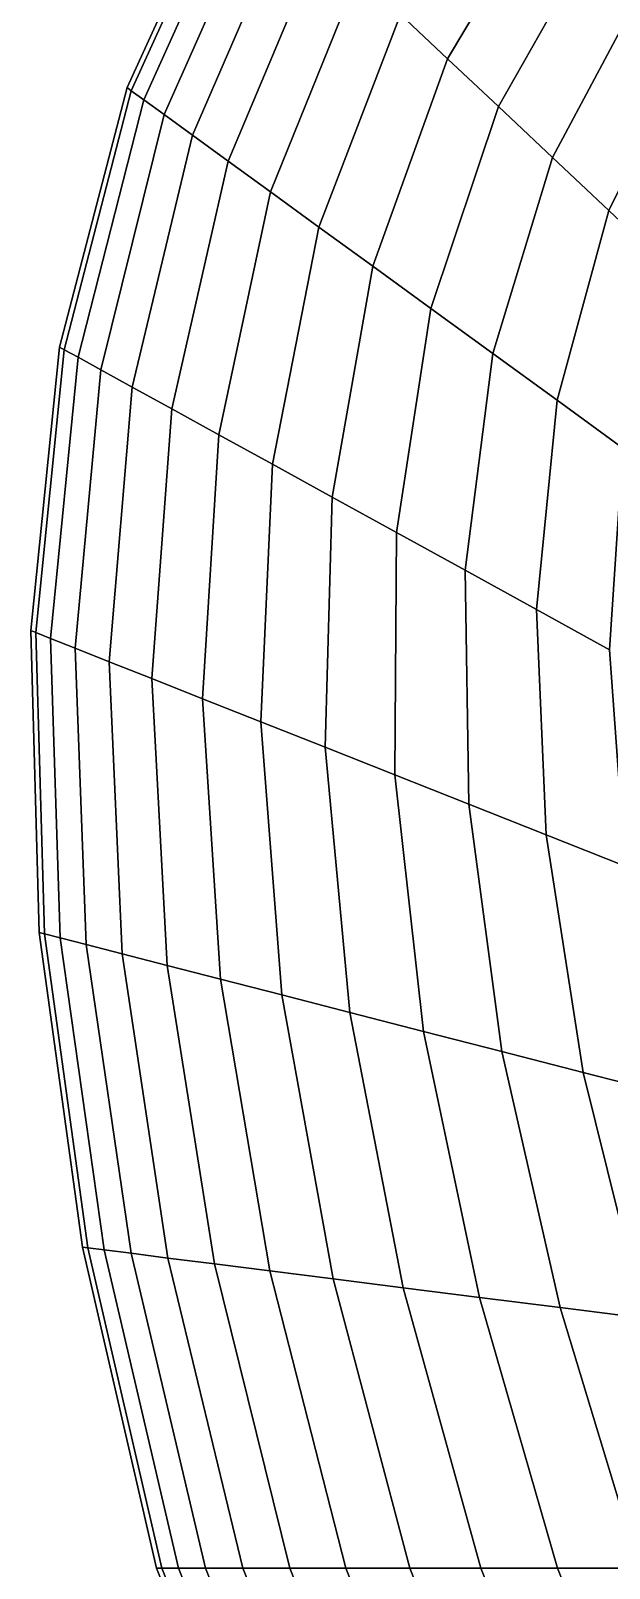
# Model space of a CAD drawing. Extents: x -13.1 to 9.8, y -16 to 20.1.
# Drawn here: x -13.08 to -8.11, y 0 to 13.2 of the extents above; entities that cross this region are included whole.
import ezdxf

# ---------------------------------------------------------------- set-up
doc = ezdxf.new("R2010")
doc.units = 0
doc.header["$MEASUREMENT"] = 0

msp = doc.modelspace()

# ---------------------------------------------------------------- linework, layer by layer
for points in [[(-8.91463, 14.9189, 4.06434), (-9.90399, 13.3343, 4.20541), (-9.49977, 12.9547, 4.60829), (-8.57302, 14.506, 4.4537)], [(-8.57302, 14.506, -4.4537), (-9.49977, 12.9547, -4.60829), (-9.90399, 13.3343, -4.20541), (-8.91463, 14.9189, -4.06434)], [(-11.3466, 14.689), (-12.2524, 12.7068), (-12.2165, 12.6807, 0.704126), (-11.3152, 14.6595, 0.684061)], [(-11.3152, 14.6595, -0.684061), (-12.2165, 12.6807, -0.704126), (-12.2524, 12.7068), (-11.3466, 14.689)], [(-11.3152, 14.6595, 0.684061), (-12.2165, 12.6807, 0.704126), (-12.1096, 12.603, 1.39715), (-11.2216, 14.5716, 1.35733)], [(-11.2216, 14.5716, -1.35733), (-12.1096, 12.603, -1.39715), (-12.2165, 12.6807, -0.704126), (-11.3152, 14.6595, -0.684061)], [(-11.2216, 14.5716, 1.35733), (-12.1096, 12.603, 1.39715), (-11.9332, 12.4749, 2.06814), (-11.0672, 14.4266, 2.0092)], [(-11.0672, 14.4266, -2.0092), (-11.9332, 12.4749, -2.06814), (-12.1096, 12.603, -1.39715), (-11.2216, 14.5716, -1.35733)], [(-11.0672, 14.4266, 2.0092), (-11.9332, 12.4749, 2.06814), (-11.6902, 12.2983, 2.70651), (-10.8544, 14.2268, 2.62938)], [(-10.8544, 14.2268, -2.62938), (-11.6902, 12.2983, -2.70651), (-11.9332, 12.4749, -2.06814), (-11.0672, 14.4266, -2.0092)], [(-8.57302, 14.506, 4.4537), (-9.49977, 12.9547, 4.60829), (-9.06193, 12.5436, 4.93849), (-8.20301, 14.0587, 4.77283)], [(-8.20301, 14.0587, -4.77283), (-9.06193, 12.5436, -4.93849), (-9.49977, 12.9547, -4.60829), (-8.57302, 14.506, -4.4537)], [(-10.8544, 14.2268, 2.62938), (-11.6902, 12.2983, 2.70651), (-11.3843, 12.0761, 3.3022), (-10.5867, 13.9754, 3.2081)], [(-10.5867, 13.9754, -3.2081), (-11.3843, 12.0761, -3.3022), (-11.6902, 12.2983, -2.70651), (-10.8544, 14.2268, -2.62938)], [(-8.20301, 14.0587, 4.77283), (-9.06193, 12.5436, 4.93849), (-8.59737, 12.1073, 5.19081), (-7.81042, 13.5842, 5.01668)], [(-7.81042, 13.5842, -5.01668), (-8.59737, 12.1073, -5.19081), (-9.06193, 12.5436, -4.93849), (-8.20301, 14.0587, -4.77283)], [(-10.5867, 13.9754, 3.2081), (-11.3843, 12.0761, 3.3022), (-11.0205, 11.8118, 3.84581), (-10.2682, 13.6763, 3.73622)], [(-10.2682, 13.6763, -3.73622), (-11.0205, 11.8118, -3.84581), (-11.3843, 12.0761, -3.3022), (-10.5867, 13.9754, -3.2081)], [(-10.2682, 13.6763, 3.73622), (-11.0205, 11.8118, 3.84581), (-10.6044, 11.5095, 4.32877), (-9.90399, 13.3343, 4.20541)], [(-9.90399, 13.3343, -4.20541), (-10.6044, 11.5095, -4.32877), (-11.0205, 11.8118, -3.84581), (-10.2682, 13.6763, -3.73622)], [(-7.81042, 13.5842, 5.01668), (-8.59737, 12.1073, 5.19081), (-8.11342, 11.6529, 5.36126), (-7.40144, 13.0898, 5.18142)], [(-7.40144, 13.0898, -5.18142), (-8.11342, 11.6529, -5.36126), (-8.59737, 12.1073, -5.19081), (-7.81042, 13.5842, -5.01668)], [(-9.90399, 13.3343, 4.20541), (-10.6044, 11.5095, 4.32877), (-10.1426, 11.174, 4.74346), (-9.49977, 12.9547, 4.60829)], [(-9.49977, 12.9547, -4.60829), (-10.1426, 11.174, -4.74346), (-10.6044, 11.5095, -4.32877), (-9.90399, 13.3343, -4.20541)], [(-7.40144, 13.0898, 5.18142), (-8.11342, 11.6529, 5.36126), (-7.61771, 11.1874, 5.44717), (-6.98253, 12.5834, 5.26444)], [(-6.98253, 12.5834, -5.26444), (-7.61771, 11.1874, -5.44717), (-8.11342, 11.6529, -5.36126), (-7.40144, 13.0898, -5.18142)], [(-9.49977, 12.9547, 4.60829), (-10.1426, 11.174, 4.74346), (-9.64247, 10.8106, 5.08335), (-9.06193, 12.5436, 4.93849)], [(-9.06193, 12.5436, -4.93849), (-9.64247, 10.8106, -5.08335), (-10.1426, 11.174, -4.74346), (-9.49977, 12.9547, -4.60829)], [(-12.2524, 12.7068), (-12.8319, 10.4794), (-12.7921, 10.4575, 0.720994), (-12.2165, 12.6807, 0.704126)], [(-12.2165, 12.6807, -0.704126), (-12.7921, 10.4575, -0.720994), (-12.8319, 10.4794), (-12.2524, 12.7068)], [(-12.2165, 12.6807, 0.704126), (-12.7921, 10.4575, 0.720994), (-12.6735, 10.3923, 1.43062), (-12.1096, 12.603, 1.39715)], [(-12.1096, 12.603, -1.39715), (-12.6735, 10.3923, -1.43062), (-12.7921, 10.4575, -0.720994), (-12.2165, 12.6807, -0.704126)], [(-12.1096, 12.603, 1.39715), (-12.6735, 10.3923, 1.43062), (-12.4779, 10.2848, 2.11768), (-11.9332, 12.4749, 2.06814)], [(-11.9332, 12.4749, -2.06814), (-12.4779, 10.2848, -2.11768), (-12.6735, 10.3923, -1.43062), (-12.1096, 12.603, -1.39715)], [(-9.06193, 12.5436, 4.93849), (-9.64247, 10.8106, 5.08335), (-9.11178, 10.425, 5.34307), (-8.59737, 12.1073, 5.19081)], [(-8.59737, 12.1073, -5.19081), (-9.11178, 10.425, -5.34307), (-9.64247, 10.8106, -5.08335), (-9.06193, 12.5436, -4.93849)], [(-11.9332, 12.4749, 2.06814), (-12.4779, 10.2848, 2.11768), (-12.2083, 10.1366, 2.77134), (-11.6902, 12.2983, 2.70651)], [(-11.6902, 12.2983, -2.70651), (-12.2083, 10.1366, -2.77134), (-12.4779, 10.2848, -2.11768), (-11.9332, 12.4749, -2.06814)], [(-11.6902, 12.2983, 2.70651), (-12.2083, 10.1366, 2.77134), (-11.8691, 9.95012, 3.3813), (-11.3843, 12.0761, 3.3022)], [(-11.3843, 12.0761, -3.3022), (-11.8691, 9.95012, -3.3813), (-12.2083, 10.1366, -2.77134), (-11.6902, 12.2983, -2.70651)], [(-11.3843, 12.0761, 3.3022), (-11.8691, 9.95012, 3.3813), (-11.4656, 9.72828, 3.93793), (-11.0205, 11.8118, 3.84581)], [(-11.0205, 11.8118, -3.84581), (-11.4656, 9.72828, -3.93793), (-11.8691, 9.95012, -3.3813), (-11.3843, 12.0761, -3.3022)], [(-8.59737, 12.1073, 5.19081), (-9.11178, 10.425, 5.34307), (-8.55894, 10.0233, 5.51852), (-8.11342, 11.6529, 5.36126)], [(-8.11342, 11.6529, -5.36126), (-8.55894, 10.0233, -5.51852), (-9.11178, 10.425, -5.34307), (-8.59737, 12.1073, -5.19081)], [(-11.0205, 11.8118, 3.84581), (-11.4656, 9.72828, 3.93793), (-11.0041, 9.47458, 4.43246), (-10.6044, 11.5095, 4.32877)], [(-10.6044, 11.5095, -4.32877), (-11.0041, 9.47458, -4.43246), (-11.4656, 9.72828, -3.93793), (-11.0205, 11.8118, -3.84581)], [(-8.11342, 11.6529, 5.36126), (-8.55894, 10.0233, 5.51852), (-7.99266, 9.61191, 5.60695), (-7.61771, 11.1874, 5.44717)], [(-7.61771, 11.1874, -5.44717), (-7.99266, 9.61191, -5.60695), (-8.55894, 10.0233, -5.51852), (-8.11342, 11.6529, -5.36126)], [(-10.6044, 11.5095, 4.32877), (-11.0041, 9.47458, 4.43246), (-10.492, 9.19302, 4.85709), (-10.1426, 11.174, 4.74346)], [(-10.1426, 11.174, -4.74346), (-10.492, 9.19302, -4.85709), (-11.0041, 9.47458, -4.43246), (-10.6044, 11.5095, -4.32877)], [(-10.1426, 11.174, 4.74346), (-10.492, 9.19302, 4.85709), (-9.9372, 8.88804, 5.20512), (-9.64247, 10.8106, 5.08335)], [(-9.64247, 10.8106, -5.08335), (-9.9372, 8.88804, -5.20512), (-10.492, 9.19302, -4.85709), (-10.1426, 11.174, -4.74346)], [(-9.64247, 10.8106, 5.08335), (-9.9372, 8.88804, 5.20512), (-9.3486, 8.56445, 5.47106), (-9.11178, 10.425, 5.34307)], [(-9.11178, 10.425, -5.34307), (-9.3486, 8.56445, -5.47106), (-9.9372, 8.88804, -5.20512), (-9.64247, 10.8106, -5.08335)], [(-12.8319, 10.4794), (-13.0804, 8.04704), (-13.0374, 8.03003, 0.734397), (-12.7921, 10.4575, 0.720994)], [(-12.7921, 10.4575, -0.720994), (-13.0374, 8.03003, -0.734397), (-13.0804, 8.04704), (-12.8319, 10.4794)], [(-12.7921, 10.4575, 0.720994), (-13.0374, 8.03003, 0.734397), (-12.9092, 7.97927, 1.45721), (-12.6735, 10.3923, 1.43062)], [(-12.6735, 10.3923, -1.43062), (-12.9092, 7.97927, -1.45721), (-13.0374, 8.03003, -0.734397), (-12.7921, 10.4575, -0.720994)], [(-9.11178, 10.425, 5.34307), (-9.3486, 8.56445, 5.47106), (-8.73542, 8.22736, 5.65072), (-8.55894, 10.0233, 5.51852)], [(-8.55894, 10.0233, -5.51852), (-8.73542, 8.22736, -5.65072), (-9.3486, 8.56445, -5.47106), (-9.11178, 10.425, -5.34307)], [(-12.6735, 10.3923, 1.43062), (-12.9092, 7.97927, 1.45721), (-12.6978, 7.89556, 2.15705), (-12.4779, 10.2848, 2.11768)], [(-12.4779, 10.2848, -2.11768), (-12.6978, 7.89556, -2.15705), (-12.9092, 7.97927, -1.45721), (-12.6735, 10.3923, -1.43062)], [(-12.4779, 10.2848, 2.11768), (-12.6978, 7.89556, 2.15705), (-12.4065, 7.78023, 2.82286), (-12.2083, 10.1366, 2.77134)], [(-12.2083, 10.1366, -2.77134), (-12.4065, 7.78023, -2.82286), (-12.6978, 7.89556, -2.15705), (-12.4779, 10.2848, -2.11768)], [(-12.2083, 10.1366, 2.77134), (-12.4065, 7.78023, 2.82286), (-12.0399, 7.63508, 3.44416), (-11.8691, 9.95012, 3.3813)], [(-11.8691, 9.95012, -3.3813), (-12.0399, 7.63508, -3.44416), (-12.4065, 7.78023, -2.82286), (-12.2083, 10.1366, -2.77134)], [(-11.8691, 9.95012, 3.3813), (-12.0399, 7.63508, 3.44416), (-11.6038, 7.46241, 4.01114), (-11.4656, 9.72828, 3.93793)], [(-11.4656, 9.72828, -3.93793), (-11.6038, 7.46241, -4.01114), (-12.0399, 7.63508, -3.44416), (-11.8691, 9.95012, -3.3813)], [(-8.55894, 10.0233, 5.51852), (-8.73542, 8.22736, 5.65072), (-8.10735, 7.88207, 5.74126), (-7.99266, 9.61191, 5.60695)], [(-7.99266, 9.61191, -5.60695), (-8.10735, 7.88207, -5.74126), (-8.73542, 8.22736, -5.65072), (-8.55894, 10.0233, -5.51852)], [(-11.4656, 9.72828, 3.93793), (-11.6038, 7.46241, 4.01114), (-11.105, 7.26495, 4.51486), (-11.0041, 9.47458, 4.43246)], [(-11.0041, 9.47458, -4.43246), (-11.105, 7.26495, -4.51486), (-11.6038, 7.46241, -4.01114), (-11.4656, 9.72828, -3.93793)], [(-11.0041, 9.47458, 4.43246), (-11.105, 7.26495, 4.51486), (-10.5515, 7.0458, 4.94738), (-10.492, 9.19302, 4.85709)], [(-10.492, 9.19302, -4.85709), (-10.5515, 7.0458, -4.94738), (-11.105, 7.26495, -4.51486), (-11.0041, 9.47458, -4.43246)], [(-10.492, 9.19302, 4.85709), (-10.5515, 7.0458, 4.94738), (-9.95198, 6.80842, 5.30188), (-9.9372, 8.88804, 5.20512)], [(-9.9372, 8.88804, -5.20512), (-9.95198, 6.80842, -5.30188), (-10.5515, 7.0458, -4.94738), (-10.492, 9.19302, -4.85709)], [(-9.9372, 8.88804, 5.20512), (-9.95198, 6.80842, 5.30188), (-9.31585, 6.55656, 5.57277), (-9.3486, 8.56445, 5.47106)], [(-9.3486, 8.56445, -5.47106), (-9.31585, 6.55656, -5.57277), (-9.95198, 6.80842, -5.30188), (-9.9372, 8.88804, -5.20512)], [(-9.3486, 8.56445, 5.47106), (-9.31585, 6.55656, 5.57277), (-8.65317, 6.29418, 5.75576), (-8.73542, 8.22736, 5.65072)], [(-8.73542, 8.22736, -5.65072), (-8.65317, 6.29418, -5.75576), (-9.31585, 6.55656, -5.57277), (-9.3486, 8.56445, -5.47106)], [(-8.73542, 8.22736, 5.65072), (-8.65317, 6.29418, 5.75576), (-7.97439, 6.02543, 5.84799), (-8.10735, 7.88207, 5.74126)], [(-8.10735, 7.88207, -5.74126), (-7.97439, 6.02543, -5.84799), (-8.65317, 6.29418, -5.75576), (-8.73542, 8.22736, -5.65072)], [(-13.0804, 8.04704), (-13.0074, 5.45555), (-12.9621, 5.44391, 0.744124), (-13.0374, 8.03003, 0.734397)], [(-13.0374, 8.03003, -0.734397), (-12.9621, 5.44391, -0.744124), (-13.0074, 5.45555), (-13.0804, 8.04704)], [(-13.0374, 8.03003, 0.734397), (-12.9621, 5.44391, 0.744124), (-12.8267, 5.40916, 1.47651), (-12.9092, 7.97927, 1.45721)], [(-12.9092, 7.97927, -1.45721), (-12.8267, 5.40916, -1.47651), (-12.9621, 5.44391, -0.744124), (-13.0374, 8.03003, -0.734397)], [(-12.9092, 7.97927, 1.45721), (-12.8267, 5.40916, 1.47651), (-12.6036, 5.35187, 2.18562), (-12.6978, 7.89556, 2.15705)], [(-12.6978, 7.89556, -2.15705), (-12.6036, 5.35187, -2.18562), (-12.8267, 5.40916, -1.47651), (-12.9092, 7.97927, -1.45721)], [(-12.6978, 7.89556, 2.15705), (-12.6036, 5.35187, 2.18562), (-12.2961, 5.27292, 2.86025), (-12.4065, 7.78023, 2.82286)], [(-12.4065, 7.78023, -2.82286), (-12.2961, 5.27292, -2.86025), (-12.6036, 5.35187, -2.18562), (-12.6978, 7.89556, -2.15705)], [(-12.4065, 7.78023, 2.82286), (-12.2961, 5.27292, 2.86025), (-11.9091, 5.17356, 3.48978), (-12.0399, 7.63508, 3.44416)], [(-12.0399, 7.63508, -3.44416), (-11.9091, 5.17356, -3.48978), (-12.2961, 5.27292, -2.86025), (-12.4065, 7.78023, -2.82286)], [(-12.0399, 7.63508, 3.44416), (-11.9091, 5.17356, 3.48978), (-11.4488, 5.05537, 4.06427), (-11.6038, 7.46241, 4.01114)], [(-11.6038, 7.46241, -4.01114), (-11.4488, 5.05537, -4.06427), (-11.9091, 5.17356, -3.48978), (-12.0399, 7.63508, -3.44416)], [(-11.6038, 7.46241, 4.01114), (-11.4488, 5.05537, 4.06427), (-10.9224, 4.9202, 4.57467), (-11.105, 7.26495, 4.51486)], [(-11.105, 7.26495, -4.51486), (-10.9224, 4.9202, -4.57467), (-11.4488, 5.05537, -4.06427), (-11.6038, 7.46241, -4.01114)], [(-11.105, 7.26495, 4.51486), (-10.9224, 4.9202, 4.57467), (-10.3381, 4.77019, 5.01292), (-10.5515, 7.0458, 4.94738)], [(-10.5515, 7.0458, -4.94738), (-10.3381, 4.77019, -5.01292), (-10.9224, 4.9202, -4.57467), (-11.105, 7.26495, -4.51486)], [(-10.5515, 7.0458, 4.94738), (-10.3381, 4.77019, 5.01292), (-9.70526, 4.60771, 5.37211), (-9.95198, 6.80842, 5.30188)], [(-9.95198, 6.80842, -5.30188), (-9.70526, 4.60771, -5.37211), (-10.3381, 4.77019, -5.01292), (-10.5515, 7.0458, -4.94738)], [(-9.95198, 6.80842, 5.30188), (-9.70526, 4.60771, 5.37211), (-9.03381, 4.43531, 5.64658), (-9.31585, 6.55656, 5.57277)], [(-9.31585, 6.55656, -5.57277), (-9.03381, 4.43531, -5.64658), (-9.70526, 4.60771, -5.37211), (-9.95198, 6.80842, -5.30188)], [(-9.31585, 6.55656, 5.57277), (-9.03381, 4.43531, 5.64658), (-8.33432, 4.25571, 5.832), (-8.65317, 6.29418, 5.75576)], [(-8.65317, 6.29418, -5.75576), (-8.33432, 4.25571, -5.832), (-9.03381, 4.43531, -5.64658), (-9.31585, 6.55656, -5.57277)], [(-8.65317, 6.29418, 5.75576), (-8.33432, 4.25571, 5.832), (-7.61785, 4.07175, 5.92545), (-7.97439, 6.02543, 5.84799)], [(-7.97439, 6.02543, -5.84799), (-7.61785, 4.07175, -5.92545), (-8.33432, 4.25571, -5.832), (-8.65317, 6.29418, -5.75576)], [(-13.0074, 5.45555), (-12.6358, 2.75535), (-12.589, 2.74944, 0.750023), (-12.9621, 5.44391, 0.744124)], [(-12.9621, 5.44391, -0.744124), (-12.589, 2.74944, -0.750023), (-12.6358, 2.75535), (-13.0074, 5.45555)], [(-12.9621, 5.44391, 0.744124), (-12.589, 2.74944, 0.750023), (-12.4493, 2.73179, 1.48822), (-12.8267, 5.40916, 1.47651)], [(-12.8267, 5.40916, -1.47651), (-12.4493, 2.73179, -1.48822), (-12.589, 2.74944, -0.750023), (-12.9621, 5.44391, -0.744124)], [(-12.8267, 5.40916, 1.47651), (-12.4493, 2.73179, 1.48822), (-12.2189, 2.70269, 2.20294), (-12.6036, 5.35187, 2.18562)], [(-12.6036, 5.35187, -2.18562), (-12.2189, 2.70269, -2.20294), (-12.4493, 2.73179, -1.48822), (-12.8267, 5.40916, -1.47651)], [(-12.6036, 5.35187, 2.18562), (-12.2189, 2.70269, 2.20294), (-11.9014, 2.66258, 2.88292), (-12.2961, 5.27292, 2.86025)], [(-12.2961, 5.27292, -2.86025), (-11.9014, 2.66258, -2.88292), (-12.2189, 2.70269, -2.20294), (-12.6036, 5.35187, -2.18562)], [(-12.2961, 5.27292, 2.86025), (-11.9014, 2.66258, 2.88292), (-11.5019, 2.61211, 3.51744), (-11.9091, 5.17356, 3.48978)], [(-11.9091, 5.17356, -3.48978), (-11.5019, 2.61211, -3.51744), (-11.9014, 2.66258, -2.88292), (-12.2961, 5.27292, -2.86025)], [(-11.9091, 5.17356, 3.48978), (-11.5019, 2.61211, 3.51744), (-11.0267, 2.55207, 4.09649), (-11.4488, 5.05537, 4.06427)], [(-11.4488, 5.05537, -4.06427), (-11.0267, 2.55207, -4.09649), (-11.5019, 2.61211, -3.51744), (-11.9091, 5.17356, -3.48978)], [(-11.4488, 5.05537, 4.06427), (-11.0267, 2.55207, 4.09649), (-10.4832, 2.48341, 4.61093), (-10.9224, 4.9202, 4.57467)], [(-10.9224, 4.9202, -4.57467), (-10.4832, 2.48341, -4.61093), (-11.0267, 2.55207, -4.09649), (-11.4488, 5.05537, -4.06427)], [(-10.9224, 4.9202, 4.57467), (-10.4832, 2.48341, 4.61093), (-9.87998, 2.40721, 5.05265), (-10.3381, 4.77019, 5.01292)], [(-10.3381, 4.77019, -5.01292), (-9.87998, 2.40721, -5.05265), (-10.4832, 2.48341, -4.61093), (-10.9224, 4.9202, -4.57467)], [(-10.3381, 4.77019, 5.01292), (-9.87998, 2.40721, 5.05265), (-9.22663, 2.32468, 5.41469), (-9.70526, 4.60771, 5.37211)], [(-9.70526, 4.60771, -5.37211), (-9.22663, 2.32468, -5.41469), (-9.87998, 2.40721, -5.05265), (-10.3381, 4.77019, -5.01292)], [(-9.70526, 4.60771, 5.37211), (-9.22663, 2.32468, 5.41469), (-8.5334, 2.2371, 5.69134), (-9.03381, 4.43531, 5.64658)], [(-9.03381, 4.43531, -5.64658), (-8.5334, 2.2371, -5.69134), (-9.22663, 2.32468, -5.41469), (-9.70526, 4.60771, -5.37211)], [(-9.03381, 4.43531, 5.64658), (-8.5334, 2.2371, 5.69134), (-7.81125, 2.14587, 5.87823), (-8.33432, 4.25571, 5.832)], [(-8.33432, 4.25571, -5.832), (-7.81125, 2.14587, -5.87823), (-8.5334, 2.2371, -5.69134), (-9.03381, 4.43531, -5.64658)], [(-8.33432, 4.25571, 5.832), (-7.81125, 2.14587, 5.87823), (-7.07155, 2.05243, 5.97242), (-7.61785, 4.07175, 5.92545)], [(-7.61785, 4.07175, -5.92545), (-7.07155, 2.05243, -5.97242), (-7.81125, 2.14587, -5.87823), (-8.33432, 4.25571, -5.832)], [(-12.6358, 2.75535), (-12, 0), (-11.9527, 0, 0.751999), (-12.589, 2.74944, 0.750023)], [(-12.589, 2.74944, -0.750023), (-11.9527, 0, -0.751999), (-12, 0), (-12.6358, 2.75535)], [(-12.589, 2.74944, 0.750023), (-11.9527, 0, 0.751999), (-11.8115, 0, 1.49214), (-12.4493, 2.73179, 1.48822)], [(-12.4493, 2.73179, -1.48822), (-11.8115, 0, -1.49214), (-11.9527, 0, -0.751999), (-12.589, 2.74944, -0.750023)], [(-12.4493, 2.73179, 1.48822), (-11.8115, 0, 1.49214), (-11.5787, 0, 2.20875), (-12.2189, 2.70269, 2.20294)], [(-12.2189, 2.70269, -2.20294), (-11.5787, 0, -2.20875), (-11.8115, 0, -1.49214), (-12.4493, 2.73179, -1.48822)], [(-12.2189, 2.70269, 2.20294), (-11.5787, 0, 2.20875), (-11.2578, 0, 2.89052), (-11.9014, 2.66258, 2.88292)], [(-11.9014, 2.66258, -2.88292), (-11.2578, 0, -2.89052), (-11.5787, 0, -2.20875), (-12.2189, 2.70269, -2.20294)], [(-11.9014, 2.66258, 2.88292), (-11.2578, 0, 2.89052), (-10.8541, 0, 3.52671), (-11.5019, 2.61211, 3.51744)], [(-11.5019, 2.61211, -3.51744), (-10.8541, 0, -3.52671), (-11.2578, 0, -2.89052), (-11.9014, 2.66258, -2.88292)], [(-11.5019, 2.61211, 3.51744), (-10.8541, 0, 3.52671), (-10.3738, 0, 4.10728), (-11.0267, 2.55207, 4.09649)], [(-11.0267, 2.55207, -4.09649), (-10.3738, 0, -4.10728), (-10.8541, 0, -3.52671), (-11.5019, 2.61211, -3.51744)], [(-11.0267, 2.55207, 4.09649), (-10.3738, 0, 4.10728), (-9.82454, 0, 4.62308), (-10.4832, 2.48341, 4.61093)], [(-10.4832, 2.48341, -4.61093), (-9.82454, 0, -4.62308), (-10.3738, 0, -4.10728), (-11.0267, 2.55207, -4.09649)], [(-10.4832, 2.48341, 4.61093), (-9.82454, 0, 4.62308), (-9.21496, 0, 5.06597), (-9.87998, 2.40721, 5.05265)], [(-9.87998, 2.40721, -5.05265), (-9.21496, 0, -5.06597), (-9.82454, 0, -4.62308), (-10.4832, 2.48341, -4.61093)], [(-9.87998, 2.40721, 5.05265), (-9.21496, 0, 5.06597), (-8.55468, 0, 5.42896), (-9.22663, 2.32468, 5.41469)], [(-9.22663, 2.32468, -5.41469), (-8.55468, 0, -5.42896), (-9.21496, 0, -5.06597), (-9.87998, 2.40721, -5.05265)], [(-9.22663, 2.32468, 5.41469), (-8.55468, 0, 5.42896), (-7.8541, 0, 5.70634), (-8.5334, 2.2371, 5.69134)], [(-8.5334, 2.2371, -5.69134), (-7.8541, 0, -5.70634), (-8.55468, 0, -5.42896), (-9.22663, 2.32468, -5.41469)], [(-8.5334, 2.2371, 5.69134), (-7.8541, 0, 5.70634), (-7.12429, 0, 5.89372), (-7.81125, 2.14587, 5.87823)], [(-7.81125, 2.14587, -5.87823), (-7.12429, 0, -5.89372), (-7.8541, 0, -5.70634), (-8.5334, 2.2371, -5.69134)], [(-12, 0), (-11.1908, -2.00533), (-11.1437, -2.00533, 0.750023), (-11.9527, 0, 0.751999)], [(-11.9527, 0, -0.751999), (-11.1437, -2.00533, -0.750023), (-11.1908, -2.00533), (-12, 0)], [(-11.9527, 0, 0.751999), (-11.1437, -2.00533, 0.750023), (-11.0028, -2.00533, 1.48822), (-11.8115, 0, 1.49214)], [(-11.8115, 0, -1.49214), (-11.0028, -2.00533, -1.48822), (-11.1437, -2.00533, -0.750023), (-11.9527, 0, -0.751999)], [(-11.8115, 0, 1.49214), (-11.0028, -2.00533, 1.48822), (-10.7706, -2.00533, 2.20294), (-11.5787, 0, 2.20875)], [(-11.5787, 0, -2.20875), (-10.7706, -2.00533, -2.20294), (-11.0028, -2.00533, -1.48822), (-11.8115, 0, -1.49214)], [(-11.5787, 0, 2.20875), (-10.7706, -2.00533, 2.20294), (-10.4506, -2.00533, 2.88292), (-11.2578, 0, 2.89052)], [(-11.2578, 0, -2.89052), (-10.4506, -2.00533, -2.88292), (-10.7706, -2.00533, -2.20294), (-11.5787, 0, -2.20875)], [(-11.2578, 0, 2.89052), (-10.4506, -2.00533, 2.88292), (-10.048, -2.00533, 3.51744), (-10.8541, 0, 3.52671)], [(-10.8541, 0, -3.52671), (-10.048, -2.00533, -3.51744), (-10.4506, -2.00533, -2.88292), (-11.2578, 0, -2.89052)], [(-10.8541, 0, 3.52671), (-10.048, -2.00533, 3.51744), (-9.56893, -2.00533, 4.09649), (-10.3738, 0, 4.10728)], [(-10.3738, 0, -4.10728), (-9.56893, -2.00533, -4.09649), (-10.048, -2.00533, -3.51744), (-10.8541, 0, -3.52671)], [(-10.3738, 0, 4.10728), (-9.56893, -2.00533, 4.09649), (-9.02111, -2.00533, 4.61093), (-9.82454, 0, 4.62308)], [(-9.82454, 0, -4.62308), (-9.02111, -2.00533, -4.61093), (-9.56893, -2.00533, -4.09649), (-10.3738, 0, -4.10728)], [(-9.82454, 0, 4.62308), (-9.02111, -2.00533, 4.61093), (-8.41313, -2.00533, 5.05265), (-9.21496, 0, 5.06597)], [(-9.21496, 0, -5.06597), (-8.41313, -2.00533, -5.05265), (-9.02111, -2.00533, -4.61093), (-9.82454, 0, -4.62308)], [(-9.21496, 0, 5.06597), (-8.41313, -2.00533, 5.05265), (-7.75458, -2.00533, 5.41469), (-8.55468, 0, 5.42896)], [(-8.55468, 0, -5.42896), (-7.75458, -2.00533, -5.41469), (-8.41313, -2.00533, -5.05265), (-9.21496, 0, -5.06597)], [(-8.55468, 0, 5.42896), (-7.75458, -2.00533, 5.41469), (-7.05585, -2.00533, 5.69134), (-7.8541, 0, 5.70634)], [(-7.8541, 0, -5.70634), (-7.05585, -2.00533, -5.69134), (-7.75458, -2.00533, -5.41469), (-8.55468, 0, -5.42896)]]:
    msp.add_3dface(points)

doc.saveas('drawing.dxf')
